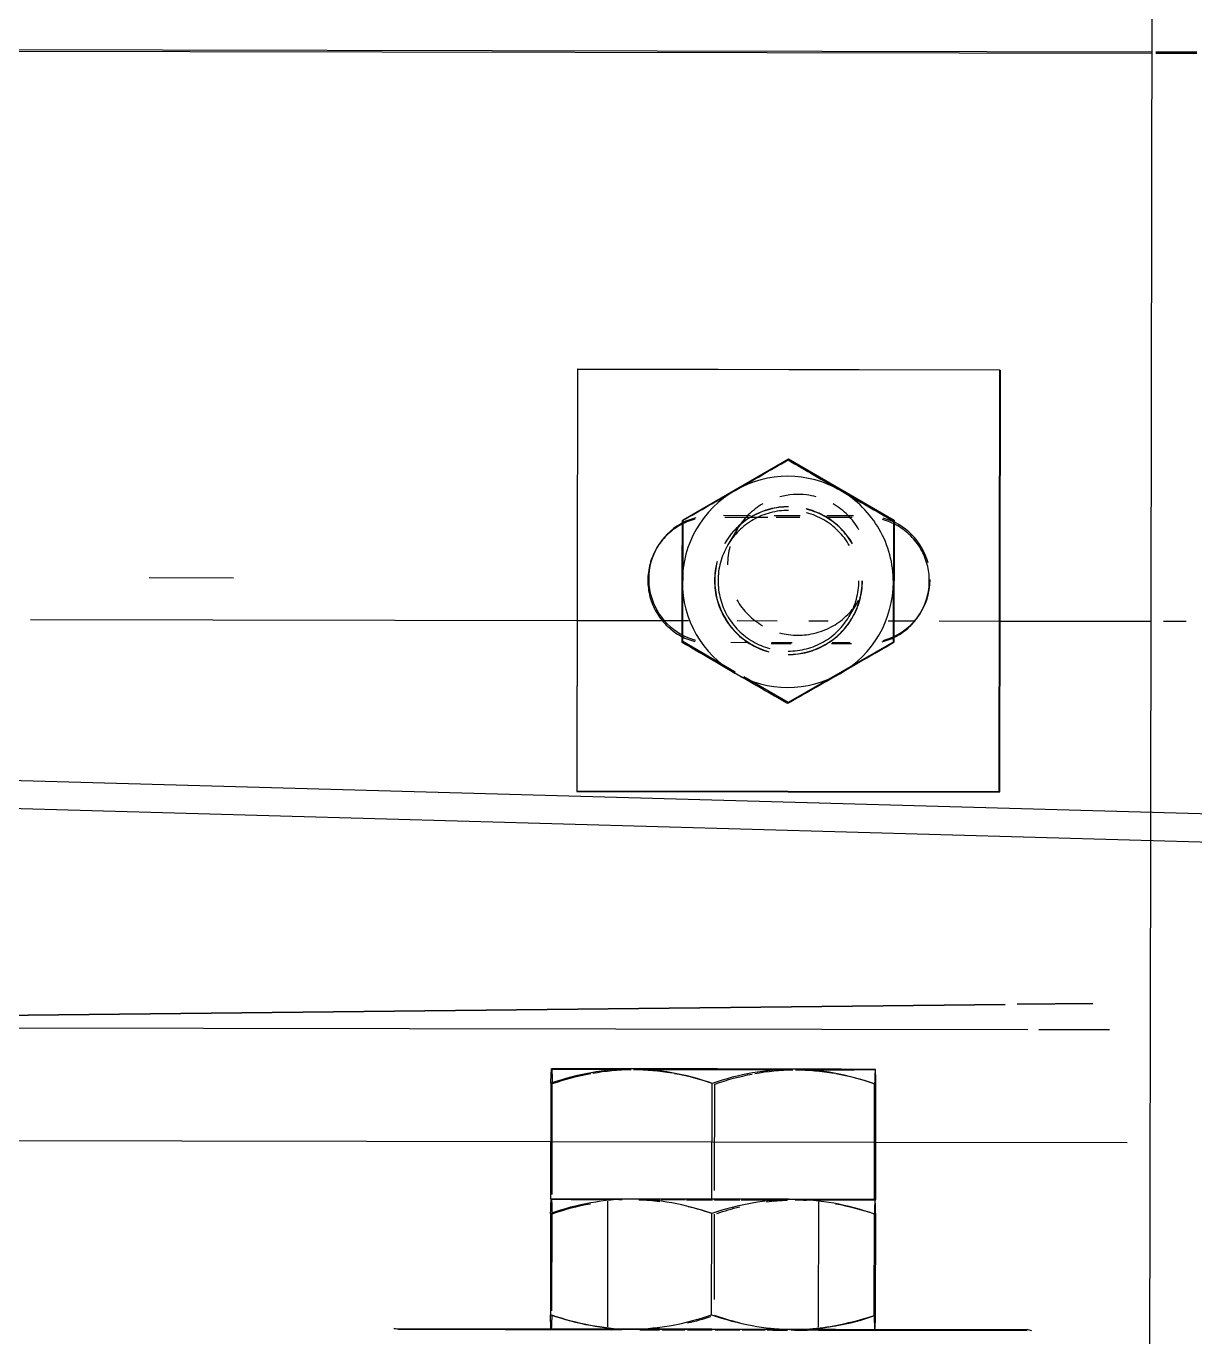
# Model space of a CAD drawing. Header units: metres. Extents: x -354 to -91, y 3 to 562.
# Drawn here: x -220.5916 to -220.4256, y 509.6143 to 509.8005 of the extents above; entities that cross this region are included whole.
import ezdxf

# ---------------------------------------------------------------- set-up
doc = ezdxf.new("R2010")
doc.units = ezdxf.units.M
doc.layers.add('A-GENM', color=7, linetype='Continuous', lineweight=25)

# ---------------------------------------------------------------- blocks, each defined once
blk = doc.blocks.new('T2DPAA-T2D-C3S-RW-M2D-100010_dwg-40802999-DRG-2873034 - CONSTRUCTION SEQUENCE STAGE A8')
at = {"color": 254, "lineweight": 25, "true_color": 0xd0d0d0}
for p, q in [((27.77766, -643.178), (27.71689, -642.94768)), ((27.78063, -643.18924), (27.77806, -643.17952))]:
    blk.add_line(p, q, dxfattribs=at)
blk = doc.blocks.new('T2DPAA-T2D-PWC-RW-M2D-100010_RoadDesign_rvt-1-DRG-2873034 - CONSTRUCTION SEQUENCE STAGE A8')
at = {"color": 254, "lineweight": 25, "true_color": 0xd0d0d0, "rotation": 75.11694444444437}
blk.add_blockref('T2DPAA-T2D-C3S-RW-M2D-100010_dwg-40802999-DRG-2873034 - CONSTRUCTION SEQUENCE STAGE A8', (-1722.33704, 648.01046), dxfattribs=at)
blk = doc.blocks.new('T2D Feature Wall Adaptive V6 - 1_80 Slope-67368183-DRG-2873034 - CONSTRUCTION SEQUENCE STAGE A8')
at = {"layer": 'A-GENM', "color": 253, "true_color": 0xa3a3a3}
for p, q in [((-0.06411, -0.8817), (-0.06411, -0.87846)), ((-0.0641, -0.90501), (-0.06411, -0.88348)), ((0.00998, -0.92264), (0.00998, -0.88674)), ((-0.0641, -0.91356), (-0.0641, -0.90501)), ((-0.06409, -0.92082), (-0.0641, -0.91712)), ((0.00998, -0.96864), (0.00998, -0.92264)), ((-0.06409, -0.9321), (-0.06409, -0.92937)), ((-0.06409, -0.9423), (-0.06409, -0.93658)), ((-0.06408, -0.95284), (-0.06409, -0.9492)), ((-0.06408, -0.96501), (-0.06408, -0.95284)), ((-0.06406, -1.0427), (-0.06408, -0.96501)), ((0.00998, -1.07263), (0.00998, -0.96864))]:
    blk.add_line(p, q, dxfattribs=at)
blk = doc.blocks.new('Adaptive point Fascia Panel Bracket - Type T04-67040820-DRG-2873034 - CONSTRUCTION SEQUENCE STAGE A8')
at = {"layer": 'A-GENM', "color": 253, "true_color": 0xa3a3a3}
for p, q in [((-1093.58406, 509.79686), (-1093.88044, 509.79741)), ((-1093.58406, 509.79666), (-1093.88056, 509.79721)), ((-1093.57768, 509.79685), (-1093.58349, 509.79686)), ((-1093.57768, 509.79665), (-1093.58349, 509.79666)), ((-1093.66567, 509.75178), (-1093.66577, 509.69178)), ((-1093.66575, 509.69182), (-1093.66564, 509.75178)), ((-1093.66564, 509.75182), (-1093.66567, 509.75178)), ((-1093.60567, 509.75167), (-1093.66567, 509.75178)), ((-1093.66564, 509.75182), (-1093.60567, 509.7517)), ((-1093.60577, 509.69167), (-1093.60567, 509.75167)), ((-1093.60565, 509.75167), (-1093.60575, 509.69171)), ((-1093.60565, 509.7517), (-1093.60567, 509.75167)), ((-1093.6507, 509.73041), (-1093.63569, 509.73904)), ((-1093.63569, 509.73904), (-1093.63577, 509.73891)), ((-1093.63569, 509.73904), (-1093.62071, 509.73036)), ((-1093.6507, 509.73041), (-1093.65079, 509.73027)), ((-1093.65074, 509.71309), (-1093.6507, 509.73041)), ((-1093.64112, 509.73097), (-1093.64494, 509.73098)), ((-1093.64474, 509.73078), (-1093.64103, 509.73077)), ((-1093.64103, 509.73077), (-1093.63865, 509.73077)), ((-1093.63403, 509.73096), (-1093.63774, 509.73097)), ((-1093.63748, 509.73077), (-1093.63411, 509.73076)), ((-1093.63038, 509.73075), (-1093.62667, 509.73075)), ((-1093.62647, 509.73094), (-1093.63028, 509.73095)), ((-1093.62071, 509.73036), (-1093.62079, 509.73022)), ((-1093.62071, 509.73036), (-1093.62074, 509.71304)), ((-1093.64295, 509.72912), (-1093.64431, 509.72685)), ((-1093.71458, 509.72211), (-1093.72658, 509.72213)), ((-1093.62714, 509.7166), (-1093.62578, 509.71886)), ((-1093.65082, 509.71295), (-1093.65074, 509.71309)), ((-1093.64327, 509.70876), (-1093.65074, 509.71309)), ((-1093.64391, 509.71298), (-1093.64151, 509.71297)), ((-1093.63535, 509.71276), (-1093.63819, 509.71277)), ((-1093.63814, 509.71297), (-1093.6352, 509.71296)), ((-1093.62074, 509.71304), (-1093.63575, 509.70441)), ((-1093.62677, 509.71275), (-1093.62959, 509.71275)), ((-1093.62951, 509.71295), (-1093.62697, 509.71295)), ((-1093.62074, 509.71304), (-1093.62082, 509.7129)), ((-1093.63575, 509.70441), (-1093.64205, 509.70806)), ((-1093.63575, 509.70441), (-1093.63583, 509.70427)), ((-1093.66577, 509.69178), (-1093.66575, 509.69182)), ((-1093.66577, 509.69178), (-1093.60577, 509.69167)), ((-1093.60577, 509.69171), (-1093.66575, 509.69182)), ((-1093.60575, 509.69171), (-1093.60577, 509.69167)), ((-1093.66948, 509.65031), (-1093.66951, 509.63387)), ((-1093.66931, 509.63449), (-1093.66928, 509.65026)), ((-1093.64661, 509.63385), (-1093.64658, 509.65029)), ((-1093.64621, 509.63508), (-1093.64618, 509.6502)), ((-1093.62351, 509.63378), (-1093.62348, 509.65023)), ((-1093.62331, 509.63373), (-1093.62328, 509.65018)), ((-1093.66951, 509.63387), (-1093.66931, 509.63382)), ((-1093.64661, 509.63385), (-1093.66951, 509.63387)), ((-1093.66931, 509.63382), (-1093.66141, 509.63379)), ((-1093.66141, 509.63354), (-1093.66144, 509.61568)), ((-1093.65694, 509.63378), (-1093.65401, 509.63377)), ((-1093.65381, 509.63377), (-1093.6504, 509.63376)), ((-1093.65018, 509.63376), (-1093.64652, 509.63375)), ((-1093.62351, 509.63378), (-1093.64661, 509.63385)), ((-1093.64621, 509.63375), (-1093.64264, 509.63375)), ((-1093.64242, 509.63375), (-1093.63901, 509.63374)), ((-1093.63881, 509.63374), (-1093.63588, 509.63374)), ((-1093.63144, 509.61565), (-1093.63141, 509.63346)), ((-1093.63141, 509.63374), (-1093.62331, 509.63373)), ((-1093.62331, 509.63373), (-1093.62351, 509.63378)), ((-1093.66951, 509.63181), (-1093.66954, 509.61742)), ((-1093.66934, 509.61797), (-1093.66931, 509.63176)), ((-1093.64664, 509.6174), (-1093.64661, 509.63179)), ((-1093.64624, 509.61959), (-1093.64622, 509.6317)), ((-1093.62354, 509.61733), (-1093.62351, 509.63173)), ((-1093.62334, 509.61729), (-1093.62332, 509.63168)), ((-1093.69178, 509.61547), (-1093.60178, 509.6153)), ((-1093.69111, 509.6153), (-1093.69178, 509.61547)), ((-1093.66081, 509.61524), (-1093.69111, 509.6153)), ((-1093.65404, 509.61523), (-1093.65681, 509.61524)), ((-1093.65043, 509.61523), (-1093.65367, 509.61523)), ((-1093.64656, 509.61522), (-1093.65003, 509.61522)), ((-1093.64267, 509.61521), (-1093.64615, 509.61522)), ((-1093.63904, 509.6152), (-1093.64229, 509.61521)), ((-1093.63592, 509.6152), (-1093.63872, 509.6152)), ((-1093.60178, 509.61513), (-1093.63145, 509.61519)), ((-1093.60111, 509.61513), (-1093.60178, 509.6153))]:
    blk.add_line(p, q, dxfattribs=at)
for centre, major_axis, ratio, start_param, end_param in [((-1093.63581, 509.72157), (-0.01288, 0.00769), 0.999894, 4.725364, 5.772562), ((-1093.63581, 509.72157), (-0.01288, 0.00769), 0.999894, 5.772562, 6.81976), ((-1093.63437, 509.72399), (-0.00859, 0.00513), 0.999894, 5.130291, 5.510762), ((-1093.63437, 509.72399), (-0.00859, 0.00513), 0.999894, 4.987164, 5.130291), ((-1093.63581, 509.72157), (-0.01288, 0.00769), 0.999894, 4.201766, 4.725364), ((-1093.63437, 509.72399), (-0.00859, 0.00513), 0.999894, 5.772562, 6.034361), ((-1093.63572, 509.72173), (-0.00901, 0.00538), 0.999894, 5.248963, 5.510762), ((-1093.6357, 509.72176), (-0.00901, 0.00538), 0.999894, 5.251118, 5.510763), ((-1093.63437, 509.72399), (-0.00859, 0.00513), 0.999894, 4.463565, 4.725364), ((-1093.6467, 509.72178), (-0.00773, 0.00461), 0.999894, 5.510763, 5.772562), ((-1093.64658, 509.72198), (-0.00773, 0.00461), 0.999894, 5.510763, 5.772562), ((-1093.6357, 509.72176), (-0.00901, 0.00538), 0.999894, 5.513074, 6.283185), ((-1093.63572, 509.72173), (-0.00901, 0.00538), 0.999894, 5.772562, 6.034361), ((-1093.63437, 509.72399), (-0.00859, 0.00513), 0.999894, 6.034361, 6.283185), ((-1093.63572, 509.72173), (-0.00859, 0.00513), 0.999894, 5.772562, 6.034361), ((-1093.63572, 509.72173), (-0.00901, 0.00538), 0.999894, 5.510762, 5.772562), ((-1093.63572, 509.72173), (-0.00859, 0.00513), 0.999894, 5.510763, 5.772562), ((-1093.63572, 509.72173), (-0.00859, 0.00513), 0.999894, 5.248963, 5.510762), ((-1093.63572, 509.72173), (-0.00859, 0.00513), 0.999894, 4.987164, 4.993352), ((-1093.6357, 509.72176), (-0.00901, 0.00538), 0.999894, 4.987164, 5.007765), ((-1093.63572, 509.72173), (-0.00901, 0.00538), 0.999894, 4.987164, 5.00561), ((-1093.63572, 509.72173), (-0.00859, 0.00513), 0.999894, 4.725364, 4.987164), ((-1093.63572, 509.72173), (-0.00901, 0.00538), 0.999894, 4.725364, 4.987164), ((-1093.6357, 509.72176), (-0.00901, 0.00538), 0.999894, 4.727679, 4.987164), ((-1093.63572, 509.72173), (-0.00859, 0.00513), 0.999894, 4.463565, 4.725364), ((-1093.63572, 509.72173), (-0.00901, 0.00538), 0.999894, 4.463565, 4.725364), ((-1093.6357, 509.72176), (-0.00901, 0.00538), 0.999894, 4.201766, 4.725364), ((-1093.63437, 509.72399), (-0.00859, 0.00513), 0.999894, 4.201766, 4.463565), ((-1093.6247, 509.72174), (-0.00773, 0.00461), 0.999894, 4.725364, 4.987164), ((-1093.62458, 509.72194), (-0.00773, 0.00461), 0.999894, 3.939966, 4.987164), ((-1093.64658, 509.72198), (-0.00773, 0.00461), 0.999894, 5.772562, 6.283185), ((-1093.6467, 509.72178), (-0.00773, 0.00461), 0.999894, 5.772562, 6.034361), ((-1093.63572, 509.72173), (-0.00901, 0.00538), 0.999894, 6.034361, 6.283185), ((-1093.63572, 509.72173), (-0.00859, 0.00513), 0.999894, 6.034361, 6.283185), ((-1093.63437, 509.72399), (-0.00859, 0.00513), 0.999894, 0, 0.012975), ((-1093.63572, 509.72173), (-0.00859, 0.00513), 0.999894, 4.201766, 4.463565), ((-1093.63572, 509.72173), (-0.00901, 0.00538), 0.999894, 4.201766, 4.463565), ((-1093.63581, 509.72157), (-0.01288, 0.00769), 0.999894, 3.939966, 4.201766), ((-1093.6247, 509.72174), (-0.00773, 0.00461), 0.999894, 4.463565, 4.725364), ((-1093.64658, 509.72198), (-0.00773, 0.00461), 0.999894, 0, 0.536574), ((-1093.6467, 509.72178), (-0.00773, 0.00461), 0.999894, 6.034361, 6.283185), ((-1093.63572, 509.72173), (-0.00859, 0.00513), 0.999894, 0.012975, 0.274775), ((-1093.63572, 509.72173), (-0.00901, 0.00538), 0.999894, 0, 0.012975), ((-1093.6357, 509.72176), (-0.00901, 0.00538), 0.999894, 0, 0.012976), ((-1093.63572, 509.72173), (-0.00859, 0.00513), 0.999894, 0, 0.012975), ((-1093.63437, 509.72399), (-0.00859, 0.00513), 0.999894, 0.274775, 0.536574), ((-1093.6247, 509.72174), (-0.00773, 0.00461), 0.999894, 4.201766, 4.463565), ((-1093.6467, 509.72178), (-0.00773, 0.00461), 0.999894, 0.012975, 0.274775), ((-1093.6467, 509.72178), (-0.00773, 0.00461), 0.999894, 0, 0.012975), ((-1093.63581, 509.72157), (-0.01288, 0.00769), 0.999894, 3.678167, 3.939966), ((-1093.6247, 509.72174), (-0.00773, 0.00461), 0.999894, 3.939966, 4.201766), ((-1093.6467, 509.72178), (-0.00773, 0.00461), 0.999894, 0.274775, 0.536574), ((-1093.63572, 509.72173), (-0.00901, 0.00538), 0.999894, 0.274775, 0.536574), ((-1093.6357, 509.72176), (-0.00901, 0.00538), 0.999894, 0.278384, 0.536574), ((-1093.63572, 509.72173), (-0.00859, 0.00513), 0.999894, 0.276776, 0.536574), ((-1093.6247, 509.72174), (-0.00773, 0.00461), 0.999894, 3.678167, 3.939966), ((-1093.6467, 509.72178), (-0.00773, 0.00461), 0.999894, 0.536574, 0.798374), ((-1093.64658, 509.72198), (-0.00773, 0.00461), 0.999894, 0.536574, 0.798374), ((-1093.63581, 509.72157), (-0.01288, 0.00769), 0.999894, 0.536574, 1.583772), ((-1093.63572, 509.72173), (-0.00901, 0.00538), 0.999894, 0.536574, 0.798374), ((-1093.6357, 509.72176), (-0.00901, 0.00538), 0.999894, 0.540182, 0.798374), ((-1093.63572, 509.72173), (-0.00859, 0.00513), 0.999894, 0.536574, 0.798374), ((-1093.63581, 509.72157), (-0.01288, 0.00769), 0.999894, 2.630969, 3.678167), ((-1093.63572, 509.72173), (-0.00859, 0.00513), 0.999894, 3.416367, 3.678167), ((-1093.63572, 509.72173), (-0.00901, 0.00538), 0.999894, 3.416368, 3.678167), ((-1093.6357, 509.72176), (-0.00901, 0.00538), 0.999894, 3.416367, 3.674557), ((-1093.62458, 509.72194), (-0.00773, 0.00461), 0.999894, 2.36917, 3.678167), ((-1093.6247, 509.72174), (-0.00773, 0.00461), 0.999894, 3.416367, 3.678167), ((-1093.6467, 509.72178), (-0.00773, 0.00461), 0.999894, 0.798374, 1.060173), ((-1093.64658, 509.72198), (-0.00773, 0.00461), 0.999894, 0.798374, 1.321972), ((-1093.63572, 509.72173), (-0.00901, 0.00538), 0.999894, 0.798374, 1.060173), ((-1093.6357, 509.72176), (-0.00901, 0.00538), 0.999894, 0.802243, 1.839678), ((-1093.63572, 509.72173), (-0.00859, 0.00513), 0.999894, 0.798374, 1.058172), ((-1093.63437, 509.72399), (-0.00859, 0.00513), 0.999894, 1.060173, 1.321972), ((-1093.63572, 509.72173), (-0.00859, 0.00513), 0.999894, 3.154568, 3.416367), ((-1093.6247, 509.72174), (-0.00773, 0.00461), 0.999894, 3.154568, 3.416367), ((-1093.6467, 509.72178), (-0.00773, 0.00461), 0.999894, 1.060173, 1.321972), ((-1093.63437, 509.72399), (-0.00859, 0.00513), 0.999894, 2.892769, 3.154568), ((-1093.63572, 509.72173), (-0.00901, 0.00538), 0.999894, 3.154568, 3.416368), ((-1093.6357, 509.72176), (-0.00901, 0.00538), 0.999894, 3.154568, 3.412492), ((-1093.6247, 509.72174), (-0.00773, 0.00461), 0.999894, 3.141593, 3.154568), ((-1093.6467, 509.72178), (-0.00773, 0.00461), 0.999894, 1.321972, 1.583772), ((-1093.64658, 509.72198), (-0.00773, 0.00461), 0.999894, 1.321972, 1.845571), ((-1093.63572, 509.72173), (-0.00901, 0.00538), 0.999894, 1.060173, 1.321972), ((-1093.63572, 509.72173), (-0.00859, 0.00513), 0.999894, 1.060173, 1.321972), ((-1093.63437, 509.72399), (-0.00859, 0.00513), 0.999894, 1.321972, 1.583772), ((-1093.63437, 509.72399), (-0.00859, 0.00513), 0.999894, 2.36917, 2.630969), ((-1093.63437, 509.72399), (-0.00859, 0.00513), 0.999894, 2.630969, 2.892769), ((-1093.63572, 509.72173), (-0.00859, 0.00513), 0.999894, 2.892769, 3.141593), ((-1093.63572, 509.72173), (-0.00901, 0.00538), 0.999894, 2.892769, 3.141593), ((-1093.6357, 509.72176), (-0.00901, 0.00538), 0.999894, 2.892769, 3.141593), ((-1093.63572, 509.72173), (-0.00859, 0.00513), 0.999894, 3.141593, 3.154568), ((-1093.63572, 509.72173), (-0.00901, 0.00538), 0.999894, 3.141593, 3.154568), ((-1093.6357, 509.72176), (-0.00901, 0.00538), 0.999894, 3.141593, 3.154568), ((-1093.6247, 509.72174), (-0.00773, 0.00461), 0.999894, 2.630969, 2.892769), ((-1093.6247, 509.72174), (-0.00773, 0.00461), 0.999894, 2.892769, 3.141593), ((-1093.6467, 509.72178), (-0.00773, 0.00461), 0.999894, 1.583772, 1.845571), ((-1093.63572, 509.72173), (-0.00901, 0.00538), 0.999894, 1.321972, 1.583772), ((-1093.63572, 509.72173), (-0.00859, 0.00513), 0.999894, 1.321972, 1.583772), ((-1093.63437, 509.72399), (-0.00859, 0.00513), 0.999894, 1.845571, 2.105587), ((-1093.63437, 509.72399), (-0.00859, 0.00513), 0.999894, 2.107371, 2.229582), ((-1093.63437, 509.72399), (-0.00859, 0.00513), 0.999894, 2.229582, 2.36917), ((-1093.63572, 509.72173), (-0.00859, 0.00513), 0.999894, 2.630969, 2.892769), ((-1093.63572, 509.72173), (-0.00901, 0.00538), 0.999894, 2.630969, 2.892769), ((-1093.6357, 509.72176), (-0.00901, 0.00538), 0.999894, 2.630969, 2.892769), ((-1093.6247, 509.72174), (-0.00773, 0.00461), 0.999894, 2.36917, 2.630969), ((-1093.63572, 509.72173), (-0.00901, 0.00538), 0.999894, 1.583772, 1.840819), ((-1093.63572, 509.72173), (-0.00859, 0.00513), 0.999894, 1.583772, 1.840581), ((-1093.63572, 509.72173), (-0.00859, 0.00513), 0.999894, 2.10737, 2.36917), ((-1093.63572, 509.72173), (-0.00901, 0.00538), 0.999894, 2.107371, 2.36917), ((-1093.6357, 509.72176), (-0.00901, 0.00538), 0.999894, 2.10737, 2.628658), ((-1093.63572, 509.72173), (-0.00859, 0.00513), 0.999894, 2.36917, 2.630969), ((-1093.63572, 509.72173), (-0.00901, 0.00538), 0.999894, 2.36917, 2.630969), ((-1093.63581, 509.72157), (-0.01288, 0.00769), 0.999894, 1.583772, 2.630969), ((-1093.64637, 509.6523), (-0.023, 0.00004), 0.001812, 6.02882, 6.280047), ((-1093.64637, 509.6523), (-0.023, 0.00004), 0.001812, 0.007434, 0.269234), ((-1093.64637, 509.6523), (-0.023, 0.00004), 0.001812, 5.767021, 6.02882), ((-1093.64637, 509.6523), (-0.023, 0.00004), 0.001812, 0.269234, 0.531033), ((-1093.64637, 509.6523), (-0.023, 0.00004), 0.001812, 5.505221, 5.767021), ((-1093.64637, 509.6523), (-0.023, 0.00004), 0.001812, 0.531033, 0.792832), ((-1093.64637, 509.6523), (-0.023, 0.00004), 0.001812, 5.243422, 5.505221), ((-1093.64637, 509.6523), (-0.023, 0.00004), 0.001812, 0.792832, 0.998228), ((-1093.64637, 509.6523), (-0.023, 0.00004), 0.001812, 4.981623, 5.243422), ((-1093.64637, 509.6523), (-0.023, 0.00004), 0.001812, 1.07699, 1.316431), ((-1093.64637, 509.6523), (-0.023, 0.00004), 0.001812, 4.719823, 4.981623), ((-1093.64637, 509.6523), (-0.023, 0.00004), 0.001812, 1.316431, 1.578231), ((-1093.64637, 509.6523), (-0.023, 0.00004), 0.001812, 4.458024, 4.719823), ((-1093.64637, 509.6523), (-0.023, 0.00004), 0.001812, 1.578231, 1.84003), ((-1093.64637, 509.6523), (-0.023, 0.00004), 0.001812, 4.196224, 4.458024), ((-1093.64637, 509.6523), (-0.023, 0.00004), 0.001812, 1.84003, 2.050745), ((-1093.64637, 509.6523), (-0.023, 0.00004), 0.001812, 4.095308, 4.196224), ((-1093.64637, 509.6523), (-0.023, 0.00004), 0.001812, 2.101829, 2.18754), ((-1093.64637, 509.6523), (-0.023, 0.00004), 0.001812, 3.934425, 4.095308), ((-1093.64637, 509.6523), (-0.023, 0.00004), 0.001812, 2.18754, 2.363629), ((-1093.64637, 509.6523), (-0.023, 0.00004), 0.001812, 3.672626, 3.934425), ((-1093.64637, 509.6523), (-0.023, 0.00004), 0.001812, 2.363629, 2.625428), ((-1093.64637, 509.6523), (-0.023, 0.00004), 0.001812, 3.410826, 3.672626), ((-1093.64637, 509.6523), (-0.023, 0.00004), 0.001812, 2.625428, 2.887228), ((-1093.64637, 509.6523), (-0.023, 0.00004), 0.001812, 3.149027, 3.410826), ((-1093.64637, 509.6523), (-0.023, 0.00004), 0.001812, 2.887228, 3.144731), ((-1093.64641, 509.6338), (-0.023, 0.00004), 0.001812, 5.243422, 6.280047), ((-1093.64641, 509.6338), (-0.023, 0.00004), 0.001812, 0.007434, 0.269234), ((-1093.64641, 509.6338), (-0.023, 0.00004), 0.001812, 0.269234, 0.531033), ((-1093.64641, 509.6338), (-0.023, 0.00004), 0.001812, 0.531033, 0.792832), ((-1093.64641, 509.6338), (-0.015, 0.00003), 0.001812, 6.02882, 6.283185), ((-1093.64641, 509.6338), (-0.015, 0.00003), 0.001812, 0.007434, 0.269234), ((-1093.64641, 509.6338), (-0.015, 0.00003), 0.001812, 0.007434, 0.269234), ((-1093.64641, 509.6338), (-0.015, 0.00003), 0.001812, 6.02882, 6.283185), ((-1093.64641, 509.6338), (-0.015, 0.00003), 0.001812, 5.767021, 6.02882), ((-1093.64641, 509.6338), (-0.015, 0.00003), 0.001812, 5.767021, 6.02882), ((-1093.64641, 509.6338), (-0.015, 0.00003), 0.001812, 0.269234, 0.531033), ((-1093.64641, 509.6338), (-0.015, 0.00003), 0.001812, 0.269234, 0.531033), ((-1093.64641, 509.6338), (-0.015, 0.00003), 0.001812, 4.725621, 5.767021), ((-1093.64641, 509.6338), (-0.015, 0.00003), 0.001812, 4.725621, 5.767021), ((-1093.64641, 509.6338), (-0.023, 0.00004), 0.001812, 4.720987, 5.243422), ((-1093.64641, 509.6338), (-0.023, 0.00004), 0.001812, 1.093411, 1.231322), ((-1093.64641, 509.6338), (-0.015, 0.00003), 0.001812, 0.792832, 1.038454), ((-1093.64641, 509.6338), (-0.015, 0.00003), 0.001812, 0.792832, 1.038454), ((-1093.64641, 509.6338), (-0.015, 0.00003), 0.001812, 1.054632, 1.300889), ((-1093.64641, 509.6338), (-0.015, 0.00003), 0.001812, 1.054632, 1.300889), ((-1093.64641, 509.6338), (-0.023, 0.00004), 0.001812, 1.40488, 1.565818), ((-1093.64641, 509.6338), (-0.015, 0.00003), 0.001812, 1.316431, 1.563205), ((-1093.64641, 509.6338), (-0.015, 0.00003), 0.001812, 1.316431, 1.563205), ((-1093.64641, 509.6338), (-0.023, 0.00004), 0.001812, 4.196224, 4.719823), ((-1093.64641, 509.6338), (-0.015, 0.00003), 0.001812, 3.672626, 4.719823), ((-1093.64641, 509.6338), (-0.015, 0.00003), 0.001812, 3.672626, 4.719823), ((-1093.64641, 509.6338), (-0.015, 0.00003), 0.001812, 1.578231, 1.825488), ((-1093.64641, 509.6338), (-0.015, 0.00003), 0.001812, 1.578231, 1.825488), ((-1093.64641, 509.6338), (-0.023, 0.00004), 0.001812, 1.578231, 1.736867), ((-1093.64641, 509.6338), (-0.015, 0.00003), 0.001812, 1.84003, 2.087815), ((-1093.64641, 509.6338), (-0.015, 0.00003), 0.001812, 1.84003, 2.087815), ((-1093.64641, 509.6338), (-0.015, 0.00003), 0.001812, 2.101829, 2.350268), ((-1093.64641, 509.6338), (-0.015, 0.00003), 0.001812, 2.101829, 2.350268), ((-1093.64641, 509.6338), (-0.023, 0.00004), 0.001812, 1.910028, 2.048792), ((-1093.64641, 509.6338), (-0.023, 0.00004), 0.001812, 4.093403, 4.196224), ((-1093.64641, 509.6338), (-0.023, 0.00004), 0.001812, 2.101829, 2.189467), ((-1093.64641, 509.6338), (-0.015, 0.00003), 0.001812, 3.410826, 3.672626), ((-1093.64641, 509.6338), (-0.015, 0.00003), 0.001812, 3.410826, 3.672626), ((-1093.64641, 509.6338), (-0.015, 0.00003), 0.001812, 2.625428, 2.887228), ((-1093.64641, 509.6338), (-0.015, 0.00003), 0.001812, 2.625428, 2.887228), ((-1093.64641, 509.6338), (-0.023, 0.00004), 0.001812, 3.149027, 4.093403), ((-1093.64641, 509.6338), (-0.015, 0.00003), 0.001812, 3.149027, 3.410826), ((-1093.64641, 509.6338), (-0.015, 0.00003), 0.001812, 3.149027, 3.410826), ((-1093.64641, 509.6338), (-0.015, 0.00003), 0.001812, 2.887228, 3.141593), ((-1093.64641, 509.6338), (-0.015, 0.00003), 0.001812, 2.887228, 3.141593), ((-1093.64641, 509.6338), (-0.023, 0.00004), 0.001812, 2.363629, 2.625428), ((-1093.64641, 509.6338), (-0.023, 0.00004), 0.001812, 2.625428, 2.887228), ((-1093.64641, 509.6338), (-0.023, 0.00004), 0.001812, 2.887228, 3.144731), ((-1093.64644, 509.6153), (-0.023, 0.00004), 0.001812, 5.243422, 6.286324), ((-1093.64644, 509.6153), (-0.023, 0.00004), 0.001812, 0.007434, 0.792832), ((-1093.64644, 509.6153), (-0.0155, 0.00003), 0.001812, 6.02882, 6.283185), ((-1093.64644, 509.6153), (-0.0155, 0.00003), 0.001812, 0.007434, 0.269234), ((-1093.64644, 509.6153), (-0.0155, 0.00003), 0.001812, 5.767021, 6.02882), ((-1093.64644, 509.6153), (-0.015, 0.00003), 0.001812, 0.007434, 0.269234), ((-1093.64644, 509.6153), (-0.015, 0.00003), 0.001812, 6.02882, 6.283185), ((-1093.64644, 509.6153), (-0.0155, 0.00003), 0.001812, 0.269234, 0.531033), ((-1093.64644, 509.6153), (-0.015, 0.00003), 0.001812, 5.767021, 6.02882), ((-1093.64644, 509.6153), (-0.015, 0.00003), 0.001812, 0.269234, 0.531033), ((-1093.64644, 509.6153), (-0.015, 0.00003), 0.001812, 3.672626, 5.767021), ((-1093.64644, 509.6153), (-0.023, 0.00004), 0.001812, 4.196224, 5.243422), ((-1093.64644, 509.6153), (-0.0155, 0.00003), 0.001812, 4.719823, 5.505221), ((-1093.64644, 509.6153), (-0.023, 0.00004), 0.001812, 1.101055, 1.231322), ((-1093.64644, 509.6153), (-0.0155, 0.00003), 0.001812, 0.834445, 1.054632), ((-1093.64644, 509.6153), (-0.015, 0.00003), 0.001812, 0.806425, 1.038447), ((-1093.64644, 509.6153), (-0.0155, 0.00003), 0.001812, 1.084468, 1.310175), ((-1093.64644, 509.6153), (-0.015, 0.00003), 0.001812, 1.067658, 1.300889), ((-1093.64644, 509.6153), (-0.023, 0.00004), 0.001812, 1.413089, 1.565818), ((-1093.64644, 509.6153), (-0.0155, 0.00003), 0.001812, 1.336798, 1.563448), ((-1093.64644, 509.6153), (-0.015, 0.00003), 0.001812, 1.328999, 1.563205), ((-1093.64644, 509.6153), (-0.0155, 0.00003), 0.001812, 3.682884, 4.719581), ((-1093.64644, 509.6153), (-0.0155, 0.00003), 0.001812, 1.589733, 1.817269), ((-1093.64644, 509.6153), (-0.015, 0.00003), 0.001812, 1.590366, 1.825488), ((-1093.64644, 509.6153), (-0.023, 0.00004), 0.001812, 1.58354, 1.736867), ((-1093.64644, 509.6153), (-0.015, 0.00003), 0.001812, 1.851693, 2.087809), ((-1093.64644, 509.6153), (-0.0155, 0.00003), 0.001812, 1.841975, 2.070473), ((-1093.64644, 509.6153), (-0.015, 0.00003), 0.001812, 2.112895, 2.350262), ((-1093.64644, 509.6153), (-0.023, 0.00004), 0.001812, 1.916221, 2.048792), ((-1093.64644, 509.6153), (-0.0155, 0.00003), 0.001812, 2.101829, 2.321479), ((-1093.64644, 509.6153), (-0.0155, 0.00003), 0.001812, 2.363629, 2.625428), ((-1093.64644, 509.6153), (-0.023, 0.00004), 0.001812, 4.091498, 4.196224), ((-1093.64644, 509.6153), (-0.023, 0.00004), 0.001812, 2.101829, 2.191394), ((-1093.64644, 509.6153), (-0.015, 0.00003), 0.001812, 3.410826, 3.672626), ((-1093.64644, 509.6153), (-0.015, 0.00003), 0.001812, 2.625428, 2.887228), ((-1093.64644, 509.6153), (-0.0155, 0.00003), 0.001812, 3.672626, 3.682884), ((-1093.64644, 509.6153), (-0.0155, 0.00003), 0.001812, 3.410826, 3.672626), ((-1093.64644, 509.6153), (-0.023, 0.00004), 0.001812, 3.149027, 4.091498), ((-1093.64644, 509.6153), (-0.0155, 0.00003), 0.001812, 2.625428, 2.887228), ((-1093.64644, 509.6153), (-0.015, 0.00003), 0.001812, 3.149027, 3.410826), ((-1093.64644, 509.6153), (-0.015, 0.00003), 0.001812, 2.887228, 3.141593), ((-1093.64644, 509.6153), (-0.0155, 0.00003), 0.001812, 3.149027, 3.410826), ((-1093.64644, 509.6153), (-0.0155, 0.00003), 0.001812, 2.887228, 3.141593), ((-1093.64644, 509.6153), (-0.023, 0.00004), 0.001812, 2.363629, 3.138454)]:
    blk.add_ellipse(centre, major_axis=major_axis, ratio=ratio, start_param=start_param, end_param=end_param, dxfattribs=at)
for points in [[(-1093.64329, 509.73457), (-1093.64203, 509.7353), (-1093.63952, 509.73674), (-1093.63702, 509.73819), (-1093.63577, 509.73891)], [(-1093.63577, 509.73891), (-1093.63454, 509.73818), (-1093.6333, 509.73746), (-1093.63205, 509.73673)], [(-1093.63205, 509.73673), (-1093.6308, 509.736), (-1093.62955, 509.73527), (-1093.62829, 509.73454)], [(-1093.65079, 509.73027), (-1093.64955, 509.73098), (-1093.64706, 509.73241), (-1093.64455, 509.73385), (-1093.64329, 509.73457)], [(-1093.62829, 509.73454), (-1093.62703, 509.73382), (-1093.62578, 509.73309), (-1093.62453, 509.73237)], [(-1093.62453, 509.73237), (-1093.62328, 509.73165), (-1093.62203, 509.73093), (-1093.62079, 509.73022)], [(-1093.65081, 509.7216), (-1093.65081, 509.72305), (-1093.6508, 509.72595), (-1093.65079, 509.72884), (-1093.65079, 509.73027)], [(-1093.62079, 509.73022), (-1093.62079, 509.72878), (-1093.6208, 509.72734), (-1093.6208, 509.72589)], [(-1093.6208, 509.72589), (-1093.62081, 509.72444), (-1093.62081, 509.723), (-1093.62081, 509.72154)], [(-1093.65082, 509.71295), (-1093.65082, 509.71438), (-1093.65082, 509.71725), (-1093.65082, 509.72014), (-1093.65081, 509.7216)], [(-1093.62081, 509.72154), (-1093.62082, 509.72009), (-1093.62082, 509.71864), (-1093.62082, 509.7172)], [(-1093.62082, 509.7172), (-1093.62082, 509.71576), (-1093.62082, 509.71433), (-1093.62082, 509.7129)], [(-1093.64334, 509.70859), (-1093.64459, 509.70932), (-1093.6471, 509.71078), (-1093.64958, 509.71223), (-1093.65082, 509.71295)], [(-1093.62082, 509.7129), (-1093.62207, 509.71218), (-1093.62331, 509.71146), (-1093.62457, 509.71074)], [(-1093.62457, 509.71074), (-1093.62582, 509.71001), (-1093.62708, 509.70929), (-1093.62834, 509.70857)], [(-1093.63957, 509.70642), (-1093.64082, 509.70714), (-1093.64208, 509.70786), (-1093.64334, 509.70859)], [(-1093.62834, 509.70857), (-1093.6296, 509.70784), (-1093.63211, 509.7064), (-1093.6346, 509.70498), (-1093.63583, 509.70427)], [(-1093.63583, 509.70427), (-1093.63708, 509.70498), (-1093.63832, 509.7057), (-1093.63957, 509.70642)], [(-1093.66942, 509.65181), (-1093.66941, 509.65213), (-1093.66939, 509.65231), (-1093.66938, 509.65234)], [(-1093.66937, 509.65234), (-1093.66936, 509.65232), (-1093.66934, 509.65213), (-1093.66933, 509.65178)], [(-1093.65802, 509.65236), (-1093.65995, 509.65234), (-1093.66186, 509.65216), (-1093.66377, 509.65181)], [(-1093.66353, 509.65175), (-1093.66172, 509.65207), (-1093.65991, 509.65225), (-1093.65809, 509.65228)], [(-1093.65227, 509.65181), (-1093.65418, 509.65215), (-1093.6561, 509.65233), (-1093.65802, 509.65236)], [(-1093.65773, 509.65228), (-1093.6559, 509.65226), (-1093.65407, 509.65209), (-1093.65226, 509.65178)], [(-1093.63502, 509.65231), (-1093.63696, 509.6523), (-1093.6389, 509.65212), (-1093.64082, 509.65178)], [(-1093.64048, 509.6517), (-1093.63869, 509.65202), (-1093.63689, 509.6522), (-1093.63509, 509.65224)], [(-1093.62923, 509.65175), (-1093.63115, 509.6521), (-1093.63308, 509.65229), (-1093.63502, 509.65231)], [(-1093.63473, 509.65224), (-1093.63289, 509.65222), (-1093.63105, 509.65205), (-1093.62922, 509.65173)], [(-1093.62338, 509.65226), (-1093.62339, 509.65224), (-1093.62341, 509.65206), (-1093.62343, 509.65172)], [(-1093.62333, 509.6517), (-1093.62334, 509.65204), (-1093.62336, 509.65223), (-1093.62338, 509.65226)], [(-1093.66377, 509.65181), (-1093.66568, 509.65147), (-1093.66758, 509.65097), (-1093.66948, 509.65031)], [(-1093.66948, 509.65031), (-1093.66946, 509.65097), (-1093.66944, 509.65147), (-1093.66942, 509.65181)], [(-1093.66933, 509.65178), (-1093.66931, 509.65144), (-1093.66929, 509.65093), (-1093.66928, 509.65026)], [(-1093.66928, 509.65026), (-1093.66747, 509.65089), (-1093.66565, 509.65137), (-1093.66382, 509.6517)], [(-1093.64658, 509.65029), (-1093.64847, 509.65096), (-1093.65037, 509.65146), (-1093.65227, 509.65181)], [(-1093.65193, 509.65172), (-1093.65014, 509.6514), (-1093.64835, 509.65093), (-1093.64657, 509.65033)], [(-1093.64082, 509.65178), (-1093.64275, 509.65145), (-1093.64467, 509.65095), (-1093.64658, 509.65029)], [(-1093.64618, 509.6502), (-1093.64442, 509.65081), (-1093.64266, 509.65129), (-1093.64089, 509.65162)], [(-1093.62348, 509.65023), (-1093.62539, 509.65089), (-1093.6273, 509.6514), (-1093.62923, 509.65175)], [(-1093.62898, 509.65169), (-1093.62714, 509.65136), (-1093.6253, 509.65088), (-1093.62348, 509.65025)], [(-1093.62343, 509.65172), (-1093.62344, 509.65138), (-1093.62346, 509.65088), (-1093.62348, 509.65023)], [(-1093.62328, 509.65018), (-1093.6233, 509.65084), (-1093.62331, 509.65135), (-1093.62333, 509.6517)], [(-1093.66946, 509.63331), (-1093.66944, 509.63363), (-1093.66943, 509.63381), (-1093.66941, 509.63384)], [(-1093.66941, 509.63384), (-1093.66939, 509.63382), (-1093.66938, 509.63363), (-1093.66936, 509.63328)], [(-1093.65806, 509.63386), (-1093.65998, 509.63384), (-1093.6619, 509.63366), (-1093.66381, 509.63331)], [(-1093.65231, 509.63331), (-1093.65422, 509.63365), (-1093.65613, 509.63383), (-1093.65806, 509.63386)], [(-1093.65692, 509.63376), (-1093.65594, 509.63372), (-1093.65497, 509.63365), (-1093.654, 509.63353)], [(-1093.63506, 509.63381), (-1093.637, 509.6338), (-1093.63893, 509.63362), (-1093.64086, 509.63328)], [(-1093.63882, 509.63346), (-1093.63784, 509.63358), (-1093.63687, 509.63367), (-1093.63589, 509.63371)], [(-1093.62926, 509.63325), (-1093.63118, 509.6336), (-1093.63312, 509.63379), (-1093.63506, 509.63381)], [(-1093.63476, 509.63374), (-1093.63423, 509.63373), (-1093.6337, 509.63372), (-1093.63317, 509.63369)], [(-1093.62341, 509.63376), (-1093.62343, 509.63374), (-1093.62344, 509.63356), (-1093.62346, 509.63322)], [(-1093.62336, 509.6332), (-1093.62338, 509.63354), (-1093.62339, 509.63373), (-1093.62341, 509.63376)], [(-1093.66381, 509.63331), (-1093.66572, 509.63297), (-1093.66762, 509.63247), (-1093.66951, 509.63181)], [(-1093.66951, 509.63181), (-1093.66949, 509.63247), (-1093.66948, 509.63297), (-1093.66946, 509.63331)], [(-1093.66936, 509.63328), (-1093.66934, 509.63294), (-1093.66933, 509.63243), (-1093.66931, 509.63176)], [(-1093.66931, 509.63176), (-1093.6675, 509.63239), (-1093.66568, 509.63287), (-1093.66386, 509.6332)], [(-1093.64661, 509.63179), (-1093.6485, 509.63246), (-1093.6504, 509.63296), (-1093.65231, 509.63331)], [(-1093.64995, 509.6328), (-1093.64883, 509.63253), (-1093.64772, 509.63221), (-1093.64661, 509.63183)], [(-1093.64086, 509.63328), (-1093.64278, 509.63295), (-1093.6447, 509.63245), (-1093.64661, 509.63179)], [(-1093.64589, 509.63181), (-1093.64481, 509.63218), (-1093.64373, 509.63249), (-1093.64264, 509.63275)], [(-1093.62351, 509.63173), (-1093.62542, 509.63239), (-1093.62734, 509.6329), (-1093.62926, 509.63325)], [(-1093.62901, 509.63319), (-1093.62717, 509.63286), (-1093.62534, 509.63238), (-1093.62351, 509.63175)], [(-1093.62346, 509.63322), (-1093.62348, 509.63288), (-1093.6235, 509.63238), (-1093.62351, 509.63173)], [(-1093.62332, 509.63168), (-1093.62333, 509.63234), (-1093.62335, 509.63285), (-1093.62336, 509.6332)], [(-1093.66954, 509.61742), (-1093.66765, 509.61676), (-1093.66575, 509.61625), (-1093.66384, 509.61591)], [(-1093.66949, 509.6159), (-1093.66951, 509.61625), (-1093.66952, 509.61675), (-1093.66954, 509.61742)], [(-1093.66934, 509.61737), (-1093.66936, 509.61671), (-1093.66938, 509.61622), (-1093.66939, 509.61588)], [(-1093.66384, 509.61589), (-1093.66568, 509.61624), (-1093.66752, 509.61673), (-1093.66934, 509.61737)], [(-1093.65234, 509.6159), (-1093.65043, 509.61624), (-1093.64853, 509.61674), (-1093.64664, 509.6174)], [(-1093.64673, 509.61714), (-1093.64783, 509.61678), (-1093.64894, 509.61647), (-1093.65005, 509.61621)], [(-1093.64664, 509.6174), (-1093.64473, 509.61673), (-1093.64282, 509.61623), (-1093.64089, 509.61588)], [(-1093.64269, 509.61625), (-1093.64388, 509.61654), (-1093.64506, 509.61689), (-1093.64624, 509.6173)], [(-1093.62929, 509.61584), (-1093.62737, 509.61618), (-1093.62545, 509.61668), (-1093.62354, 509.61733)], [(-1093.62334, 509.61729), (-1093.62524, 509.61663), (-1093.62714, 509.61612), (-1093.62905, 509.61578)], [(-1093.62354, 509.61733), (-1093.62353, 509.61667), (-1093.62351, 509.61616), (-1093.62349, 509.61582)], [(-1093.62339, 509.61579), (-1093.62338, 509.61613), (-1093.62336, 509.61663), (-1093.62334, 509.61729)], [(-1093.66944, 509.61534), (-1093.66946, 509.61537), (-1093.66948, 509.61555), (-1093.66949, 509.6159)], [(-1093.66939, 509.61588), (-1093.66941, 509.61554), (-1093.66943, 509.61536), (-1093.66944, 509.61534)], [(-1093.66384, 509.61591), (-1093.66209, 509.61559), (-1093.66034, 509.61541), (-1093.65858, 509.61537)], [(-1093.66091, 509.61547), (-1093.66181, 509.61556), (-1093.6627, 509.61569), (-1093.66359, 509.61585)], [(-1093.65762, 509.61537), (-1093.65585, 509.61541), (-1093.65409, 509.61559), (-1093.65234, 509.6159)], [(-1093.65403, 509.61552), (-1093.65487, 509.61542), (-1093.6557, 509.61535), (-1093.65653, 509.61532)], [(-1093.64089, 509.61588), (-1093.63912, 509.61556), (-1093.63735, 509.61537), (-1093.63557, 509.61532)], [(-1093.63605, 509.61528), (-1093.63695, 509.61532), (-1093.63784, 509.6154), (-1093.63873, 509.61551)], [(-1093.63509, 509.61531), (-1093.63445, 509.61532), (-1093.63381, 509.61534), (-1093.63317, 509.61538)], [(-1093.63317, 509.6153), (-1093.63371, 509.61527), (-1093.63425, 509.61525), (-1093.6348, 509.61524)], [(-1093.63317, 509.61538), (-1093.63188, 509.61546), (-1093.63058, 509.61562), (-1093.62929, 509.61584)], [(-1093.62905, 509.61578), (-1093.62984, 509.61564), (-1093.63064, 509.61553), (-1093.63144, 509.61544)], [(-1093.62349, 509.61582), (-1093.62348, 509.61547), (-1093.62346, 509.61528), (-1093.62345, 509.61526)], [(-1093.62344, 509.61526), (-1093.62343, 509.61529), (-1093.62341, 509.61546), (-1093.62339, 509.61579)]]:
    blk.add_open_spline(points, degree=3, dxfattribs=at)
blk = doc.blocks.new('Barrier-Precast-MPB-03-B - Typical-63995157-DRG-2873034 - CONSTRUCTION SEQUENCE STAGE A8')
at = {"layer": 'A-GENM', "color": 253, "true_color": 0xa3a3a3}
for p, q in [((-0.4365, 3.56956), (-0.56417, 3.56956)), ((-0.43255, 3.56956), (-0.4365, 3.56956)), ((-0.23497, 3.56955), (-0.43254, 3.56956))]:
    blk.add_line(p, q, dxfattribs=at)
blk = doc.blocks.new('SCR_SW_7 - SCR_SW_7-66993698-DRG-2873034 - CONSTRUCTION SEQUENCE STAGE A8')
at = {"layer": 'A-GENM', "color": 253, "true_color": 0xa3a3a3}
for p, q in [((0.01241, 0.18235), (1.10613, 0.21117)), ((1.10613, 0.20721), (0.01242, 0.17839))]:
    blk.add_line(p, q, dxfattribs=at)
blk = doc.blocks.new('T2DPAA-T2D-C3S-RS-M3D-100334_rvt-1-DRG-2873034 - CONSTRUCTION SEQUENCE STAGE A8')
at = {"layer": 'A-GENM', "color": 253, "true_color": 0xa3a3a3}
for p, q in [((-1093.83939, 509.65892), (-1093.60491, 509.66152)), ((-1093.60491, 509.66152), (-1093.83939, 509.65892)), ((-1093.60324, 509.66154), (-1093.59247, 509.66166)), ((-1093.59247, 509.66166), (-1093.60324, 509.66154))]:
    blk.add_line(p, q, dxfattribs=at)
at = {"layer": 'A-GENM', "color": 253, "lineweight": 25, "true_color": 0xa3a3a3}
for name, p, rotation in [('T2D Feature Wall Adaptive V6 - 1_80 Slope-67368183-DRG-2873034 - CONSTRUCTION SEQUENCE STAGE A8', (-1092.70084, 509.6503), 269.8981467655988), ('Barrier-Precast-MPB-03-B - Typical-63995157-DRG-2873034 - CONSTRUCTION SEQUENCE STAGE A8', (-1097.15452, 509.25821), 269.9048974705374)]:
    blk.add_blockref(name, p, dxfattribs=dict(at, rotation=rotation))
blk.add_blockref('Adaptive point Fascia Panel Bracket - Type T04-67040820-DRG-2873034 - CONSTRUCTION SEQUENCE STAGE A8', (0, 0), dxfattribs=at)
at = {"layer": 'A-GENM', "color": 253, "lineweight": 25, "true_color": 0xa3a3a3, "extrusion": (0, 0, -1), "rotation": 0.1019826266942848}
blk.add_blockref('SCR_SW_7 - SCR_SW_7-66993698-DRG-2873034 - CONSTRUCTION SEQUENCE STAGE A8', (1092.99427, 509.49016), dxfattribs=at)

msp = doc.modelspace()

# ---------------------------------------------------------------- block references
at = {"lineweight": 5}
for name in ['T2DPAA-T2D-C3S-RS-M3D-100334_rvt-1-DRG-2873034 - CONSTRUCTION SEQUENCE STAGE A8', 'T2DPAA-T2D-PWC-RW-M2D-100010_RoadDesign_rvt-1-DRG-2873034 - CONSTRUCTION SEQUENCE STAGE A8']:
    msp.add_blockref(name, (873.15239, 0), dxfattribs=at)

doc.saveas('drawing.dxf')
